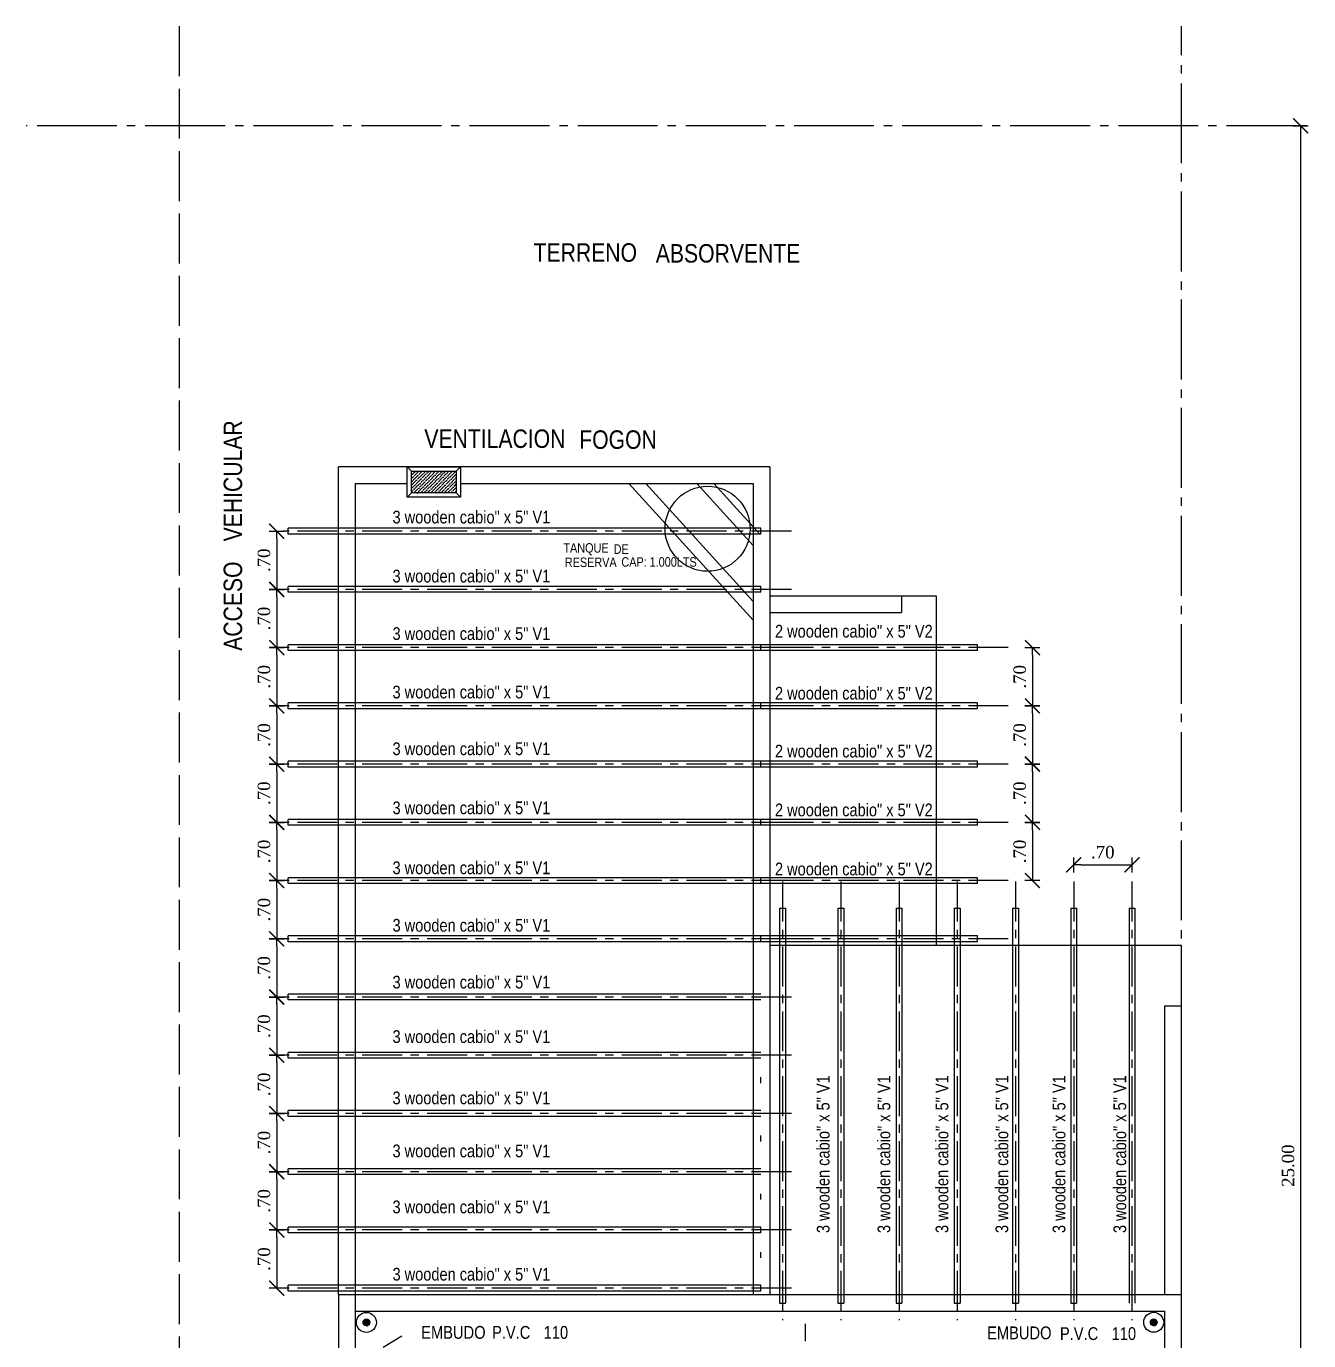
# Model space of a CAD drawing. Header units: millimetres. Extents: x 221 to 543, y -43 to 148.
# Drawn here: x 328.29 to 343.7, y 28.1 to 43.9 of the extents above; entities that cross this region are included whole.
import ezdxf
from ezdxf.enums import TextEntityAlignment as Align

# ---------------------------------------------------------------- set-up
doc = ezdxf.new("R2010")
doc.units = ezdxf.units.MM
doc.linetypes.add('ACAD_ISO02W100', pattern=[15, 12, -3])
doc.linetypes.add('ACAD_ISO04W100', pattern=[30, 24, -3, 0, -3])
doc.layers.add('10-SOLADOS', color=15, linetype='Continuous')
doc.styles.add('COTAS', font='ROMANS', dxfattribs={"width": 0.7})
doc.styles.add('gardel', font='ARIALN.TTF')
doc.styles.add('NARROW', font='ARIALN.TTF')
doc.styles.add('PROV', font='times.ttf')
doc.dimstyles.new('COTA-S-S-2-50', dxfattribs={"dimscale": 1.5, "dimtxt": 0.1, "dimasz": 0.06, "dimexe": 0, "dimexo": 0, "dimgap": 0.08, "dimtad": 1, "dimzin": 4, "dimdsep": 46, "dimtxsty": 'COTAS', "dimblk1": 'M2_COTA', "dimblk2": 'M2_COTA', "dimsah": 1, "dimcen": 0.1, "dimse1": 1, "dimse2": 1, "dimclrd": 2, "dimclre": 256, "dimclrt": 6, "dimadec": 0, "dimazin": 0, "dimtfac": 1, "dimtix": 1, "dimtmove": 2, "dimatfit": 3, "dimldrblk": 'M2_COTA', "dimfxl": 1, "dimtolj": 1, "dimtzin": 4, "dimarcsym": 0})

# ---------------------------------------------------------------- blocks, each defined once
blk = doc.blocks.new('M2_COTA')
for p, q in [((-1, 0), (0, 0)), ((0, 1), (0, -1))]:
    blk.add_line(p, q)
at = {"const_width": 0.2}
blk.add_lwpolyline([(-1, -1), (1, 1)], dxfattribs=at)
blk = doc.blocks.new('*D75')
at = {"color": 252, "lineweight": -2, "ltscale": 0.05, "transparency": 16777216}
blk.add_line((343.606, 17.79), (343.606, 42.61), dxfattribs=at)
at = {"layer": 'Defpoints', "color": 0, "ltscale": 0.05, "transparency": 16777216}
for p in [(343.606, 42.7), (343.675, 42.7), (342.982, 17.7)]:
    blk.add_point(p, dxfattribs=at)
at = {"color": 252, "lineweight": -2, "ltscale": 0.05, "transparency": 16777216, "xscale": 0.09, "yscale": 0.09, "zscale": 0.09}
for p, rotation in [((343.606, 42.7), 90), ((343.606, 17.7), 270)]:
    blk.add_blockref('M2_COTA', p, dxfattribs=dict(at, rotation=rotation))
at = {"color": 0, "ltscale": 0.05, "transparency": 16777216, "insert": (343.455, 30.2), "char_height": 0.15, "attachment_point": 5, "rotation": 90, "style": 'PROV'}
blk.add_mtext('\\A1;25.00', dxfattribs=at)
blk = doc.blocks.new('*D88')
at = {"color": 252, "lineweight": -2, "ltscale": 0.05, "transparency": 16777216}
blk.add_line((331.296, 29.337), (331.296, 28.817), dxfattribs=at)
at = {"layer": 'Defpoints', "color": 0, "ltscale": 0.05, "transparency": 16777216}
for p in [(331.405, 29.427), (331.296, 28.727), (331.405, 28.727)]:
    blk.add_point(p, dxfattribs=at)
at = {"color": 252, "lineweight": -2, "ltscale": 0.05, "transparency": 16777216, "xscale": 0.09, "yscale": 0.09, "zscale": 0.09}
for p, rotation in [((331.296, 29.427), 90), ((331.296, 28.727), 270)]:
    blk.add_blockref('M2_COTA', p, dxfattribs=dict(at, rotation=rotation))
at = {"color": 0, "ltscale": 0.05, "transparency": 16777216, "insert": (331.144, 29.077), "char_height": 0.15, "attachment_point": 5, "rotation": 90, "style": 'PROV'}
blk.add_mtext('\\A1;.70', dxfattribs=at)
blk = doc.blocks.new('*D89')
at = {"color": 252, "lineweight": -2, "ltscale": 0.05, "transparency": 16777216}
blk.add_line((331.296, 30.037), (331.296, 29.517), dxfattribs=at)
at = {"layer": 'Defpoints', "color": 0, "ltscale": 0.05, "transparency": 16777216}
for p in [(331.405, 30.127), (331.296, 29.427), (331.405, 29.427)]:
    blk.add_point(p, dxfattribs=at)
at = {"color": 252, "lineweight": -2, "ltscale": 0.05, "transparency": 16777216, "xscale": 0.09, "yscale": 0.09, "zscale": 0.09}
for p, rotation in [((331.296, 30.127), 90), ((331.296, 29.427), 270)]:
    blk.add_blockref('M2_COTA', p, dxfattribs=dict(at, rotation=rotation))
at = {"color": 0, "ltscale": 0.05, "transparency": 16777216, "insert": (331.144, 29.777), "char_height": 0.15, "attachment_point": 5, "rotation": 90, "style": 'PROV'}
blk.add_mtext('\\A1;.70', dxfattribs=at)
blk = doc.blocks.new('*D90')
at = {"color": 252, "lineweight": -2, "ltscale": 0.05, "transparency": 16777216}
blk.add_line((331.296, 30.737), (331.296, 30.217), dxfattribs=at)
at = {"layer": 'Defpoints', "color": 0, "ltscale": 0.05, "transparency": 16777216}
for p in [(331.405, 30.827), (331.296, 30.127), (331.405, 30.127)]:
    blk.add_point(p, dxfattribs=at)
at = {"color": 252, "lineweight": -2, "ltscale": 0.05, "transparency": 16777216, "xscale": 0.09, "yscale": 0.09, "zscale": 0.09}
for p, rotation in [((331.296, 30.827), 90), ((331.296, 30.127), 270)]:
    blk.add_blockref('M2_COTA', p, dxfattribs=dict(at, rotation=rotation))
at = {"color": 0, "ltscale": 0.05, "transparency": 16777216, "insert": (331.144, 30.477), "char_height": 0.15, "attachment_point": 5, "rotation": 90, "style": 'PROV'}
blk.add_mtext('\\A1;.70', dxfattribs=at)
blk = doc.blocks.new('*D91')
at = {"color": 252, "lineweight": -2, "ltscale": 0.05, "transparency": 16777216}
blk.add_line((331.296, 31.437), (331.296, 30.917), dxfattribs=at)
at = {"layer": 'Defpoints', "color": 0, "ltscale": 0.05, "transparency": 16777216}
for p in [(331.405, 31.527), (331.296, 30.827), (331.405, 30.827)]:
    blk.add_point(p, dxfattribs=at)
at = {"color": 252, "lineweight": -2, "ltscale": 0.05, "transparency": 16777216, "xscale": 0.09, "yscale": 0.09, "zscale": 0.09}
for p, rotation in [((331.296, 31.527), 90), ((331.296, 30.827), 270)]:
    blk.add_blockref('M2_COTA', p, dxfattribs=dict(at, rotation=rotation))
at = {"color": 0, "ltscale": 0.05, "transparency": 16777216, "insert": (331.144, 31.177), "char_height": 0.15, "attachment_point": 5, "rotation": 90, "style": 'PROV'}
blk.add_mtext('\\A1;.70', dxfattribs=at)
blk = doc.blocks.new('*D92')
at = {"color": 252, "lineweight": -2, "ltscale": 0.05, "transparency": 16777216}
blk.add_line((331.296, 32.137), (331.296, 31.617), dxfattribs=at)
at = {"layer": 'Defpoints', "color": 0, "ltscale": 0.05, "transparency": 16777216}
for p in [(331.405, 32.227), (331.296, 31.527), (331.405, 31.527)]:
    blk.add_point(p, dxfattribs=at)
at = {"color": 252, "lineweight": -2, "ltscale": 0.05, "transparency": 16777216, "xscale": 0.09, "yscale": 0.09, "zscale": 0.09}
for p, rotation in [((331.296, 32.227), 90), ((331.296, 31.527), 270)]:
    blk.add_blockref('M2_COTA', p, dxfattribs=dict(at, rotation=rotation))
at = {"color": 0, "ltscale": 0.05, "transparency": 16777216, "insert": (331.144, 31.877), "char_height": 0.15, "attachment_point": 5, "rotation": 90, "style": 'PROV'}
blk.add_mtext('\\A1;.70', dxfattribs=at)
blk = doc.blocks.new('*D93')
at = {"color": 252, "lineweight": -2, "ltscale": 0.05, "transparency": 16777216}
blk.add_line((331.296, 32.837), (331.296, 32.317), dxfattribs=at)
at = {"layer": 'Defpoints', "color": 0, "ltscale": 0.05, "transparency": 16777216}
for p in [(331.405, 32.927), (331.296, 32.227), (331.405, 32.227)]:
    blk.add_point(p, dxfattribs=at)
at = {"color": 252, "lineweight": -2, "ltscale": 0.05, "transparency": 16777216, "xscale": 0.09, "yscale": 0.09, "zscale": 0.09}
for p, rotation in [((331.296, 32.927), 90), ((331.296, 32.227), 270)]:
    blk.add_blockref('M2_COTA', p, dxfattribs=dict(at, rotation=rotation))
at = {"color": 0, "ltscale": 0.05, "transparency": 16777216, "insert": (331.144, 32.577), "char_height": 0.15, "attachment_point": 5, "rotation": 90, "style": 'PROV'}
blk.add_mtext('\\A1;.70', dxfattribs=at)
blk = doc.blocks.new('*D94')
at = {"color": 252, "lineweight": -2, "ltscale": 0.05, "transparency": 16777216}
blk.add_line((331.296, 33.537), (331.296, 33.017), dxfattribs=at)
at = {"layer": 'Defpoints', "color": 0, "ltscale": 0.05, "transparency": 16777216}
for p in [(331.405, 33.627), (331.296, 32.927), (331.405, 32.927)]:
    blk.add_point(p, dxfattribs=at)
at = {"color": 252, "lineweight": -2, "ltscale": 0.05, "transparency": 16777216, "xscale": 0.09, "yscale": 0.09, "zscale": 0.09}
for p, rotation in [((331.296, 33.627), 90), ((331.296, 32.927), 270)]:
    blk.add_blockref('M2_COTA', p, dxfattribs=dict(at, rotation=rotation))
at = {"color": 0, "ltscale": 0.05, "transparency": 16777216, "insert": (331.144, 33.277), "char_height": 0.15, "attachment_point": 5, "rotation": 90, "style": 'PROV'}
blk.add_mtext('\\A1;.70', dxfattribs=at)
blk = doc.blocks.new('*D95')
at = {"color": 252, "lineweight": -2, "ltscale": 0.05, "transparency": 16777216}
blk.add_line((331.296, 34.237), (331.296, 33.717), dxfattribs=at)
at = {"layer": 'Defpoints', "color": 0, "ltscale": 0.05, "transparency": 16777216}
for p in [(331.405, 34.327), (331.296, 33.627), (331.405, 33.627)]:
    blk.add_point(p, dxfattribs=at)
at = {"color": 252, "lineweight": -2, "ltscale": 0.05, "transparency": 16777216, "xscale": 0.09, "yscale": 0.09, "zscale": 0.09}
for p, rotation in [((331.296, 34.327), 90), ((331.296, 33.627), 270)]:
    blk.add_blockref('M2_COTA', p, dxfattribs=dict(at, rotation=rotation))
at = {"color": 0, "ltscale": 0.05, "transparency": 16777216, "insert": (331.144, 33.977), "char_height": 0.15, "attachment_point": 5, "rotation": 90, "style": 'PROV'}
blk.add_mtext('\\A1;.70', dxfattribs=at)
blk = doc.blocks.new('*D96')
at = {"color": 252, "lineweight": -2, "ltscale": 0.05, "transparency": 16777216}
blk.add_line((331.296, 34.937), (331.296, 34.417), dxfattribs=at)
at = {"layer": 'Defpoints', "color": 0, "ltscale": 0.05, "transparency": 16777216}
for p in [(331.405, 35.027), (331.296, 34.327), (331.405, 34.327)]:
    blk.add_point(p, dxfattribs=at)
at = {"color": 252, "lineweight": -2, "ltscale": 0.05, "transparency": 16777216, "xscale": 0.09, "yscale": 0.09, "zscale": 0.09}
for p, rotation in [((331.296, 35.027), 90), ((331.296, 34.327), 270)]:
    blk.add_blockref('M2_COTA', p, dxfattribs=dict(at, rotation=rotation))
at = {"color": 0, "ltscale": 0.05, "transparency": 16777216, "insert": (331.144, 34.677), "char_height": 0.15, "attachment_point": 5, "rotation": 90, "style": 'PROV'}
blk.add_mtext('\\A1;.70', dxfattribs=at)
blk = doc.blocks.new('*D97')
at = {"color": 252, "lineweight": -2, "ltscale": 0.05, "transparency": 16777216}
blk.add_line((331.296, 35.637), (331.296, 35.117), dxfattribs=at)
at = {"layer": 'Defpoints', "color": 0, "ltscale": 0.05, "transparency": 16777216}
for p in [(331.405, 35.727), (331.296, 35.027), (331.405, 35.027)]:
    blk.add_point(p, dxfattribs=at)
at = {"color": 252, "lineweight": -2, "ltscale": 0.05, "transparency": 16777216, "xscale": 0.09, "yscale": 0.09, "zscale": 0.09}
for p, rotation in [((331.296, 35.727), 90), ((331.296, 35.027), 270)]:
    blk.add_blockref('M2_COTA', p, dxfattribs=dict(at, rotation=rotation))
at = {"color": 0, "ltscale": 0.05, "transparency": 16777216, "insert": (331.144, 35.377), "char_height": 0.15, "attachment_point": 5, "rotation": 90, "style": 'PROV'}
blk.add_mtext('\\A1;.70', dxfattribs=at)
blk = doc.blocks.new('*D98')
at = {"color": 252, "lineweight": -2, "ltscale": 0.05, "transparency": 16777216}
blk.add_line((331.296, 36.337), (331.296, 35.817), dxfattribs=at)
at = {"layer": 'Defpoints', "color": 0, "ltscale": 0.05, "transparency": 16777216}
for p in [(331.405, 36.427), (331.296, 35.727), (331.405, 35.727)]:
    blk.add_point(p, dxfattribs=at)
at = {"color": 252, "lineweight": -2, "ltscale": 0.05, "transparency": 16777216, "xscale": 0.09, "yscale": 0.09, "zscale": 0.09}
for p, rotation in [((331.296, 36.427), 90), ((331.296, 35.727), 270)]:
    blk.add_blockref('M2_COTA', p, dxfattribs=dict(at, rotation=rotation))
at = {"color": 0, "ltscale": 0.05, "transparency": 16777216, "insert": (331.144, 36.077), "char_height": 0.15, "attachment_point": 5, "rotation": 90, "style": 'PROV'}
blk.add_mtext('\\A1;.70', dxfattribs=at)
blk = doc.blocks.new('*D99')
at = {"color": 252, "lineweight": -2, "ltscale": 0.05, "transparency": 16777216}
blk.add_line((331.296, 37.037), (331.296, 36.517), dxfattribs=at)
at = {"layer": 'Defpoints', "color": 0, "ltscale": 0.05, "transparency": 16777216}
for p in [(331.405, 37.127), (331.296, 36.427), (331.405, 36.427)]:
    blk.add_point(p, dxfattribs=at)
at = {"color": 252, "lineweight": -2, "ltscale": 0.05, "transparency": 16777216, "xscale": 0.09, "yscale": 0.09, "zscale": 0.09}
for p, rotation in [((331.296, 37.127), 90), ((331.296, 36.427), 270)]:
    blk.add_blockref('M2_COTA', p, dxfattribs=dict(at, rotation=rotation))
at = {"color": 0, "ltscale": 0.05, "transparency": 16777216, "insert": (331.144, 36.777), "char_height": 0.15, "attachment_point": 5, "rotation": 90, "style": 'PROV'}
blk.add_mtext('\\A1;.70', dxfattribs=at)
blk = doc.blocks.new('*D100')
at = {"color": 252, "lineweight": -2, "ltscale": 0.05, "transparency": 16777216}
blk.add_line((331.296, 37.737), (331.296, 37.217), dxfattribs=at)
at = {"layer": 'Defpoints', "color": 0, "ltscale": 0.05, "transparency": 16777216}
for p in [(331.405, 37.827), (331.296, 37.127), (331.405, 37.127)]:
    blk.add_point(p, dxfattribs=at)
at = {"color": 252, "lineweight": -2, "ltscale": 0.05, "transparency": 16777216, "xscale": 0.09, "yscale": 0.09, "zscale": 0.09}
for p, rotation in [((331.296, 37.827), 90), ((331.296, 37.127), 270)]:
    blk.add_blockref('M2_COTA', p, dxfattribs=dict(at, rotation=rotation))
at = {"color": 0, "ltscale": 0.05, "transparency": 16777216, "insert": (331.144, 37.477), "char_height": 0.15, "attachment_point": 5, "rotation": 90, "style": 'PROV'}
blk.add_mtext('\\A1;.70', dxfattribs=at)
blk = doc.blocks.new('*D101')
at = {"color": 252, "lineweight": -2, "ltscale": 0.05, "transparency": 16777216}
blk.add_line((340.381, 36.337), (340.381, 35.817), dxfattribs=at)
at = {"layer": 'Defpoints', "color": 0, "ltscale": 0.05, "transparency": 16777216}
for p in [(340.091, 36.427), (340.091, 35.727), (340.381, 35.727)]:
    blk.add_point(p, dxfattribs=at)
at = {"color": 252, "lineweight": -2, "ltscale": 0.05, "transparency": 16777216, "xscale": 0.09, "yscale": 0.09, "zscale": 0.09}
for p, rotation in [((340.381, 36.427), 90), ((340.381, 35.727), 270)]:
    blk.add_blockref('M2_COTA', p, dxfattribs=dict(at, rotation=rotation))
at = {"color": 0, "ltscale": 0.05, "transparency": 16777216, "insert": (340.229, 36.077), "char_height": 0.15, "attachment_point": 5, "rotation": 90, "style": 'PROV'}
blk.add_mtext('\\A1;.70', dxfattribs=at)
blk = doc.blocks.new('*D102')
at = {"color": 252, "lineweight": -2, "ltscale": 0.05, "transparency": 16777216}
blk.add_line((340.381, 35.637), (340.381, 35.117), dxfattribs=at)
at = {"layer": 'Defpoints', "color": 0, "ltscale": 0.05, "transparency": 16777216}
for p in [(340.091, 35.727), (340.091, 35.027), (340.381, 35.027)]:
    blk.add_point(p, dxfattribs=at)
at = {"color": 252, "lineweight": -2, "ltscale": 0.05, "transparency": 16777216, "xscale": 0.09, "yscale": 0.09, "zscale": 0.09}
for p, rotation in [((340.381, 35.727), 90), ((340.381, 35.027), 270)]:
    blk.add_blockref('M2_COTA', p, dxfattribs=dict(at, rotation=rotation))
at = {"color": 0, "ltscale": 0.05, "transparency": 16777216, "insert": (340.229, 35.377), "char_height": 0.15, "attachment_point": 5, "rotation": 90, "style": 'PROV'}
blk.add_mtext('\\A1;.70', dxfattribs=at)
blk = doc.blocks.new('*D103')
at = {"color": 252, "lineweight": -2, "ltscale": 0.05, "transparency": 16777216}
blk.add_line((340.381, 34.937), (340.381, 34.417), dxfattribs=at)
at = {"layer": 'Defpoints', "color": 0, "ltscale": 0.05, "transparency": 16777216}
for p in [(340.091, 35.027), (340.091, 34.327), (340.381, 34.327)]:
    blk.add_point(p, dxfattribs=at)
at = {"color": 252, "lineweight": -2, "ltscale": 0.05, "transparency": 16777216, "xscale": 0.09, "yscale": 0.09, "zscale": 0.09}
for p, rotation in [((340.381, 35.027), 90), ((340.381, 34.327), 270)]:
    blk.add_blockref('M2_COTA', p, dxfattribs=dict(at, rotation=rotation))
at = {"color": 0, "ltscale": 0.05, "transparency": 16777216, "insert": (340.229, 34.677), "char_height": 0.15, "attachment_point": 5, "rotation": 90, "style": 'PROV'}
blk.add_mtext('\\A1;.70', dxfattribs=at)
blk = doc.blocks.new('*D104')
at = {"color": 252, "lineweight": -2, "ltscale": 0.05, "transparency": 16777216}
blk.add_line((340.381, 34.937), (340.381, 34.417), dxfattribs=at)
at = {"layer": 'Defpoints', "color": 0, "ltscale": 0.05, "transparency": 16777216}
for p in [(340.091, 35.027), (340.091, 34.327), (340.381, 34.327)]:
    blk.add_point(p, dxfattribs=at)
at = {"color": 252, "lineweight": -2, "ltscale": 0.05, "transparency": 16777216, "xscale": 0.09, "yscale": 0.09, "zscale": 0.09}
for p, rotation in [((340.381, 35.027), 90), ((340.381, 34.327), 270)]:
    blk.add_blockref('M2_COTA', p, dxfattribs=dict(at, rotation=rotation))
at = {"color": 0, "ltscale": 0.05, "transparency": 16777216, "insert": (340.229, 34.677), "char_height": 0.15, "attachment_point": 5, "rotation": 90, "style": 'PROV'}
blk.add_mtext('\\A1;.70', dxfattribs=at)
blk = doc.blocks.new('*D105')
at = {"color": 252, "lineweight": -2, "ltscale": 0.05, "transparency": 16777216}
blk.add_line((340.381, 34.237), (340.381, 33.717), dxfattribs=at)
at = {"layer": 'Defpoints', "color": 0, "ltscale": 0.05, "transparency": 16777216}
for p in [(340.091, 34.327), (340.091, 33.627), (340.381, 33.627)]:
    blk.add_point(p, dxfattribs=at)
at = {"color": 252, "lineweight": -2, "ltscale": 0.05, "transparency": 16777216, "xscale": 0.09, "yscale": 0.09, "zscale": 0.09}
for p, rotation in [((340.381, 34.327), 90), ((340.381, 33.627), 270)]:
    blk.add_blockref('M2_COTA', p, dxfattribs=dict(at, rotation=rotation))
at = {"color": 0, "ltscale": 0.05, "transparency": 16777216, "insert": (340.229, 33.977), "char_height": 0.15, "attachment_point": 5, "rotation": 90, "style": 'PROV'}
blk.add_mtext('\\A1;.70', dxfattribs=at)
blk = doc.blocks.new('*D106')
at = {"color": 252, "lineweight": -2, "ltscale": 0.05, "transparency": 16777216}
blk.add_line((340.967, 33.816), (341.487, 33.816), dxfattribs=at)
at = {"layer": 'Defpoints', "color": 0, "ltscale": 0.05, "transparency": 16777216}
for p in [(341.577, 33.816), (340.877, 33.615), (341.577, 33.615)]:
    blk.add_point(p, dxfattribs=at)
at = {"color": 252, "lineweight": -2, "ltscale": 0.05, "transparency": 16777216, "xscale": 0.09, "yscale": 0.09, "zscale": 0.09, "rotation": 180}
blk.add_blockref('M2_COTA', (340.877, 33.816), dxfattribs=at)
at = {"color": 252, "lineweight": -2, "ltscale": 0.05, "transparency": 16777216, "xscale": 0.09, "yscale": 0.09, "zscale": 0.09}
blk.add_blockref('M2_COTA', (341.577, 33.816), dxfattribs=at)
at = {"color": 0, "ltscale": 0.05, "transparency": 16777216, "insert": (341.227, 33.967), "char_height": 0.15, "attachment_point": 5, "style": 'PROV'}
blk.add_mtext('\\A1;.70', dxfattribs=at)

msp = doc.modelspace()

# ---------------------------------------------------------------- hatches: boundary and pattern name
h = msp.add_hatch()
h.set_pattern_fill('ANSI36', color=251, scale=0.009, style=0)
h.set_pattern_definition([(45, (31.77368, -55.37305), (0.0151541822, 0.0555653347), [0.0714375, -0.0142875, 0, -0.0142875])])
h.paths.add_polyline_path([(333.455, 38.286), (333.455, 38.55), (332.916, 38.55), (332.916, 38.286)])
h = msp.add_hatch()
h.set_pattern_fill('ANSI36', color=256, scale=0.002, style=0)
h.set_pattern_definition([(45, (31.841415, -55.3784726), (0.00336759605, 0.01234785217), [0.015875, -0.003175, 0, -0.003175])])
h.paths.add_polyline_path([(332.415, 28.316, 1), (332.334, 28.316, 1)])
h = msp.add_hatch()
h.set_pattern_fill('ANSI36', color=256, scale=0.002, style=0)
h.set_pattern_definition([(45, (41.3056344, -55.377775), (0.00336759605, 0.01234785217), [0.015875, -0.003175, 0, -0.003175])])
h.paths.add_polyline_path([(341.879, 28.317, 1), (341.798, 28.317, 1)])

# ---------------------------------------------------------------- linework, layer by layer
at = {"color": 252, "linetype": 'ACAD_ISO02W100', "ltscale": 0.05}
msp.add_line((330.124, 43.896), (330.124, 21.222), dxfattribs=at)
at = {"color": 252, "linetype": 'ACAD_ISO04W100', "ltscale": 0.04}
for p, q in [((342.174, 31.85), (342.174, 43.896)), ((343.675, 42.7), (328.285, 42.7))]:
    msp.add_line(p, q, dxfattribs=at)
at = {"color": 0}
for p, q in [((332.039, 28.65), (332.039, 38.6)), ((332.725, 38.6), (332.039, 38.6)), ((337.224, 38.6), (332.725, 38.6)), ((332.239, 38.4), (332.239, 26.7)), ((332.239, 38.4), (332.866, 38.4)), ((333.505, 38.4), (337.024, 38.4)), ((337.224, 37.05), (338.805, 37.05)), ((338.805, 37.05), (338.805, 36.85)), ((338.805, 37.05), (339.224, 37.05)), ((339.224, 37.05), (339.224, 32.85)), ((337.224, 36.85), (338.805, 36.85)), ((341.974, 28.65), (341.974, 32.122)), ((341.974, 32.122), (342.174, 32.122)), ((342.174, 28.65), (342.174, 32.122)), ((332.039, 28.65), (342.174, 28.65)), ((332.039, 28.65), (332.039, 26.7)), ((342.174, 26.7), (342.174, 28.65)), ((332.239, 28.45), (341.974, 28.45)), ((341.974, 26.7), (341.974, 28.45))]:
    msp.add_line(p, q, dxfattribs=at)
for p, q in [((332.916, 38.55), (332.866, 38.6)), ((333.455, 38.55), (333.505, 38.6)), ((335.53, 38.4), (337.024, 36.757)), ((335.733, 38.4), (337.024, 36.98)), ((336.346, 38.4), (337.024, 37.654)), ((336.549, 38.4), (337.102, 37.792)), ((332.916, 38.286), (332.866, 38.236)), ((333.455, 38.286), (333.505, 38.236)), ((337.224, 32.85), (342.174, 32.85)), ((342.174, 32.122), (342.174, 32.85)), ((337.654, 28.09), (337.654, 28.298)), ((332.575, 28.018), (332.801, 28.155))]:
    msp.add_line(p, q)
at = {"color": 3}
for p, q in [((337.224, 38.6), (337.224, 28.65)), ((337.024, 38.4), (337.024, 28.65))]:
    msp.add_line(p, q, dxfattribs=at)
at = {"color": 251, "linetype": 'ACAD_ISO04W100', "ltscale": 0.02}
for p, q in [((337.484, 37.827), (331.369, 37.827)), ((337.484, 37.127), (331.369, 37.127)), ((337.484, 36.427), (331.369, 36.427)), ((340.091, 36.427), (337.116, 36.427)), ((337.484, 35.727), (331.369, 35.727)), ((340.091, 35.727), (337.116, 35.727)), ((337.484, 35.027), (331.369, 35.027)), ((340.091, 35.027), (337.116, 35.027)), ((337.484, 34.327), (331.369, 34.327)), ((340.091, 34.327), (337.116, 34.327)), ((337.484, 33.627), (331.369, 33.627)), ((340.091, 33.627), (337.116, 33.627)), ((337.377, 33.615), (337.377, 28.342)), ((338.077, 33.615), (338.077, 28.342)), ((338.777, 33.615), (338.777, 28.342)), ((339.477, 33.615), (339.477, 28.342)), ((340.177, 33.615), (340.177, 28.342)), ((340.877, 33.615), (340.877, 28.342)), ((341.577, 33.615), (341.577, 28.342)), ((337.484, 32.927), (331.369, 32.927)), ((340.091, 32.927), (337.116, 32.927)), ((337.484, 32.227), (331.369, 32.227)), ((337.484, 31.527), (331.369, 31.527)), ((337.484, 30.827), (331.369, 30.827)), ((337.484, 30.127), (331.369, 30.127)), ((337.484, 29.427), (331.369, 29.427)), ((337.484, 28.727), (331.369, 28.727))]:
    msp.add_line(p, q, dxfattribs=at)
at = {"color": 2}
for p, q in [((337.116, 37.862), (331.434, 37.862)), ((331.434, 37.792), (331.434, 37.862)), ((337.116, 37.792), (331.434, 37.792)), ((337.116, 37.792), (337.116, 37.862)), ((337.116, 37.162), (331.434, 37.162)), ((331.434, 37.092), (331.434, 37.162)), ((337.116, 37.092), (337.116, 37.162)), ((337.116, 37.092), (331.434, 37.092)), ((337.116, 36.462), (331.434, 36.462)), ((331.434, 36.392), (331.434, 36.462)), ((337.116, 36.392), (331.434, 36.392)), ((337.116, 36.392), (337.116, 36.462)), ((339.722, 36.462), (337.116, 36.462)), ((339.722, 36.392), (337.116, 36.392)), ((339.722, 36.392), (339.722, 36.462)), ((337.116, 35.762), (331.434, 35.762)), ((331.434, 35.692), (331.434, 35.762)), ((337.116, 35.692), (337.116, 35.762)), ((339.722, 35.762), (337.116, 35.762)), ((339.722, 35.692), (339.722, 35.762)), ((337.116, 35.692), (331.434, 35.692)), ((339.722, 35.692), (337.116, 35.692)), ((337.116, 35.062), (331.434, 35.062)), ((331.434, 34.992), (331.434, 35.062)), ((337.116, 34.992), (331.434, 34.992)), ((337.116, 34.992), (337.116, 35.062)), ((339.722, 35.062), (337.116, 35.062)), ((339.722, 34.992), (337.116, 34.992)), ((339.722, 34.992), (339.722, 35.062)), ((337.116, 34.362), (331.434, 34.362)), ((331.434, 34.292), (331.434, 34.362)), ((337.116, 34.292), (331.434, 34.292)), ((337.116, 34.292), (337.116, 34.362)), ((339.722, 34.362), (337.116, 34.362)), ((339.722, 34.292), (337.116, 34.292)), ((339.722, 34.292), (339.722, 34.362)), ((337.116, 33.662), (331.434, 33.662)), ((331.434, 33.592), (331.434, 33.662)), ((337.116, 33.592), (337.116, 33.662)), ((339.722, 33.662), (337.116, 33.662)), ((339.722, 33.592), (339.722, 33.662)), ((337.116, 33.592), (331.434, 33.592)), ((339.722, 33.592), (337.116, 33.592)), ((337.342, 33.296), (337.342, 28.547)), ((337.342, 33.296), (337.412, 33.296)), ((337.412, 33.296), (337.412, 28.547)), ((338.042, 33.296), (338.042, 28.547)), ((338.042, 33.296), (338.112, 33.296)), ((338.112, 33.296), (338.112, 28.547)), ((338.742, 33.296), (338.742, 28.547)), ((338.742, 33.296), (338.812, 33.296)), ((338.812, 33.296), (338.812, 28.547)), ((339.442, 33.296), (339.442, 28.547)), ((339.442, 33.296), (339.512, 33.296)), ((339.512, 33.296), (339.512, 28.547)), ((340.142, 33.296), (340.142, 28.547)), ((340.142, 33.296), (340.212, 33.296)), ((340.212, 33.296), (340.212, 28.547)), ((340.842, 33.296), (340.842, 28.547)), ((340.842, 33.296), (340.912, 33.296)), ((340.912, 33.296), (340.912, 28.547)), ((341.542, 33.296), (341.542, 28.547)), ((341.542, 33.296), (341.612, 33.296)), ((341.612, 33.296), (341.612, 28.547)), ((337.116, 32.962), (331.434, 32.962)), ((331.434, 32.892), (331.434, 32.962)), ((337.116, 32.892), (331.434, 32.892)), ((337.116, 32.892), (337.116, 32.962)), ((339.722, 32.962), (337.116, 32.962)), ((339.722, 32.892), (337.116, 32.892)), ((339.722, 32.892), (339.722, 32.962)), ((337.116, 32.262), (331.434, 32.262)), ((331.434, 32.192), (331.434, 32.262)), ((337.116, 32.192), (331.434, 32.192)), ((337.116, 31.562), (331.434, 31.562)), ((331.434, 31.492), (331.434, 31.562)), ((337.116, 31.492), (331.434, 31.492)), ((337.116, 31.192), (337.116, 31.262)), ((337.116, 30.862), (331.434, 30.862)), ((331.434, 30.792), (331.434, 30.862)), ((337.116, 30.792), (331.434, 30.792)), ((337.116, 30.492), (337.116, 30.562)), ((337.116, 30.162), (331.434, 30.162)), ((331.434, 30.092), (331.434, 30.162)), ((337.116, 30.092), (331.434, 30.092)), ((337.116, 29.792), (337.116, 29.862)), ((337.116, 29.462), (331.434, 29.462)), ((331.434, 29.392), (331.434, 29.462)), ((337.116, 29.392), (331.434, 29.392)), ((337.116, 29.392), (337.116, 29.462)), ((337.116, 29.092), (337.116, 29.162)), ((337.116, 28.762), (331.434, 28.762)), ((331.434, 28.692), (331.434, 28.762)), ((337.116, 28.692), (337.116, 28.762)), ((337.116, 28.692), (331.434, 28.692)), ((337.342, 28.547), (337.412, 28.547)), ((338.042, 28.547), (338.112, 28.547)), ((338.742, 28.547), (338.812, 28.547)), ((339.442, 28.547), (339.512, 28.547)), ((340.142, 28.547), (340.212, 28.547)), ((340.842, 28.547), (340.912, 28.547))]:
    msp.add_line(p, q, dxfattribs=at)
msp.add_lwpolyline([(332.866, 38.6), (333.505, 38.6), (333.505, 38.236), (332.866, 38.236)], close=True, dxfattribs=at)
msp.add_lwpolyline([(332.916, 38.55), (333.455, 38.55), (333.455, 38.286), (332.916, 38.286)], close=True)
at = {"color": 2, "linetype": 'ByBlock'}
msp.add_circle((336.476, 37.856), 0.511, dxfattribs=at)
for centre, radius in [((332.374, 28.316), 0.12), ((332.374, 28.316), 0.0403), ((341.839, 28.317), 0.12), ((341.839, 28.317), 0.0403)]:
    msp.add_circle(centre, radius)

# ---------------------------------------------------------------- texts
at = {"color": 0, "style": 'NARROW'}
for s, p in [('3 wooden cabio" x 5" V1', (332.688, 37.92)), ('3 wooden cabio" x 5" V1', (332.688, 37.211)), ('3 wooden cabio" x 5" V1', (332.688, 36.519)), ('2 wooden cabio" x 5" V2', (337.286, 36.548)), ('3 wooden cabio" x 5" V1', (332.688, 35.817)), ('2 wooden cabio" x 5" V2', (337.286, 35.803)), ('3 wooden cabio" x 5" V1', (332.688, 35.135)), ('2 wooden cabio" x 5" V2', (337.286, 35.107)), ('3 wooden cabio" x 5" V1', (332.688, 34.425)), ('2 wooden cabio" x 5" V2', (337.286, 34.4)), ('3 wooden cabio" x 5" V1', (332.688, 33.704)), ('2 wooden cabio" x 5" V2', (337.286, 33.69)), ('3 wooden cabio" x 5" V1', (332.688, 33.013)), ('3 wooden cabio" x 5" V1', (332.688, 32.33)), ('3 wooden cabio" x 5" V1', (332.688, 31.675)), ('3 wooden cabio" x 5" V1', (332.688, 30.938)), ('3 wooden cabio" x 5" V1', (332.688, 30.301)), ('3 wooden cabio" x 5" V1', (332.688, 29.628)), ('3 wooden cabio" x 5" V1', (332.688, 28.819))]:
    msp.add_text(s, height=0.15289, dxfattribs=at).set_placement(p)
for p in [(337.942, 29.39), (338.672, 29.39), (339.37, 29.39), (340.09, 29.39), (340.777, 29.39), (341.508, 29.39)]:
    msp.add_text('3 wooden cabio" x 5" V1', height=0.15289, rotation=90, dxfattribs=at).set_placement(p)
at = {"layer": '10-SOLADOS', "color": 7, "ltscale": 0.1, "style": 'gardel'}
for tag, height, p in [('TERRENO', 0.222, (335.006, 41.177)), ('ABSORVENTE', 0.222, (336.722, 41.167)), ('VENTILACION', 0.222, (333.919, 38.939)), ('FOGON', 0.222, (335.399, 38.928)), ('TANQUE', 0.114, (335.014, 37.611)), ('DE', 0.114, (335.437, 37.611)), ('RESERVA', 0.114, (335.071, 37.453)), ('CAP:', 0.114, (335.592, 37.457)), ('1.000LTS', 0.114, (336.062, 37.457)), ('EMBUDO', 0.154, (333.42, 28.196)), ('P.V.C', 0.154, (334.115, 28.196)), ('110', 0.154, (334.652, 28.196)), ('EMBUDO', 0.154, (340.223, 28.19)), ('P.V.C', 0.154, (340.942, 28.181)), ('110', 0.154, (341.48, 28.181))]:
    msp.add_attdef(tag, text='', height=height, dxfattribs=at).set_placement(p, align=Align.MIDDLE)
for tag, p in [('VEHICULAR', (330.769, 38.432)), ('ACCESO', (330.769, 36.926))]:
    msp.add_attdef(tag, text='', height=0.222, rotation=90, dxfattribs=at).set_placement(p, align=Align.MIDDLE)

# ---------------------------------------------------------------- dimensions: what is measured, and where the dimension line sits
at = {"ltscale": 0.05}
for base, p1, p2, picture, middle in [((343.606, 42.7), (342.982, 17.7), (343.675, 42.7), '*D75', (343.455, 30.2)), ((331.296, 37.127), (331.405, 37.827), (331.405, 37.127), '*D100', (331.144, 37.477)), ((331.296, 36.427), (331.405, 37.127), (331.405, 36.427), '*D99', (331.144, 36.777)), ((331.296, 35.727), (331.405, 36.427), (331.405, 35.727), '*D98', (331.144, 36.077)), ((340.381, 35.727), (340.091, 36.427), (340.091, 35.727), '*D101', (340.229, 36.077)), ((331.296, 35.027), (331.405, 35.727), (331.405, 35.027), '*D97', (331.144, 35.377)), ((340.381, 35.027), (340.091, 35.727), (340.091, 35.027), '*D102', (340.229, 35.377)), ((331.296, 34.327), (331.405, 35.027), (331.405, 34.327), '*D96', (331.144, 34.677)), ((340.381, 34.327), (340.091, 35.027), (340.091, 34.327), '*D103', (340.229, 34.677)), ((340.381, 34.327), (340.091, 35.027), (340.091, 34.327), '*D104', (340.229, 34.677)), ((331.296, 33.627), (331.405, 34.327), (331.405, 33.627), '*D95', (331.144, 33.977)), ((340.381, 33.627), (340.091, 34.327), (340.091, 33.627), '*D105', (340.229, 33.977)), ((331.296, 32.927), (331.405, 33.627), (331.405, 32.927), '*D94', (331.144, 33.277)), ((331.296, 32.227), (331.405, 32.927), (331.405, 32.227), '*D93', (331.144, 32.577)), ((331.296, 31.527), (331.405, 32.227), (331.405, 31.527), '*D92', (331.144, 31.877)), ((331.296, 30.827), (331.405, 31.527), (331.405, 30.827), '*D91', (331.144, 31.177)), ((331.296, 30.127), (331.405, 30.827), (331.405, 30.127), '*D90', (331.144, 30.477)), ((331.296, 29.427), (331.405, 30.127), (331.405, 29.427), '*D89', (331.144, 29.777)), ((331.296, 28.727), (331.405, 29.427), (331.405, 28.727), '*D88', (331.144, 29.077))]:
    dim = msp.add_linear_dim(base=base, p1=p1, p2=p2, angle=90, dimstyle='COTA-S-S-2-50', override={"dimgap": 0.05, "dimpost": '<>', "dimtxsty": 'PROV', "dimclrd": 252, "dimclrt": 0}, dxfattribs=at)
    dim.commit()
    dim.dimension.update_dxf_attribs({"geometry": picture, "text_midpoint": middle})
dim = msp.add_linear_dim(base=(341.577, 33.816), p1=(340.877, 33.615), p2=(341.577, 33.615), dimstyle='COTA-S-S-2-50', override={"dimgap": 0.05, "dimpost": '<>', "dimtxsty": 'PROV', "dimclrd": 252, "dimclrt": 0}, dxfattribs=at)
dim.commit()
dim.dimension.update_dxf_attribs({"geometry": '*D106', "text_midpoint": (341.227, 33.967)})

doc.saveas('drawing.dxf')
